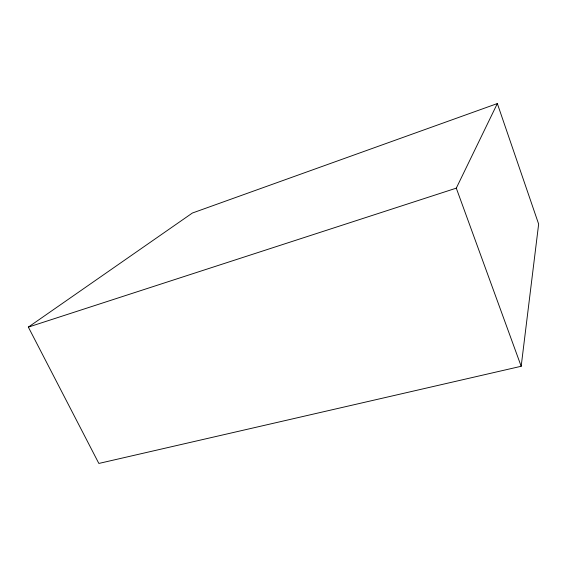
<?xml version="1.0" encoding="UTF-8"?>
<svg xmlns="http://www.w3.org/2000/svg" width="567" height="567" viewBox="0 0 567 567"><rect width="100%" height="100%" fill="white"/><g stroke="black" fill="none" stroke-linecap="round" stroke-linejoin="round"><path stroke-width="0.85" d="M521.179 366.275L538.65 224.071L497.337 103.555L192.362 213.036L28.35 327.109L98.849 463.445L521.179 366.275L456.293 188.152L497.337 103.555M28.35 327.109L456.293 188.152"/></g></svg>
